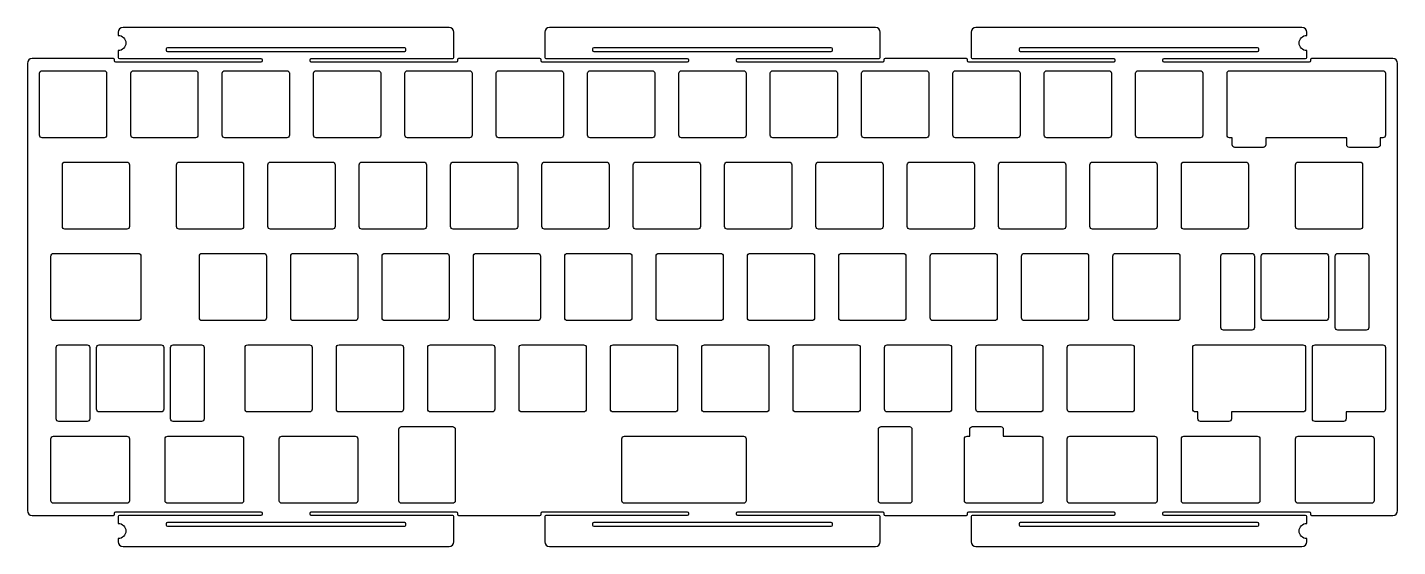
# Model space of a CAD drawing. Header units: millimetres. Extents: x 0 to 286, y -102 to 6.
import ezdxf

# ---------------------------------------------------------------- set-up
doc = ezdxf.new("R2010")
doc.units = ezdxf.units.MM
doc.header["$MEASUREMENT"] = 0

msp = doc.modelspace()

# ---------------------------------------------------------------- linework, layer by layer
for points in [[(18.1875, -0.5), (18.1875, -0.25, 0.414213562), (17.9375, 0), (1, 0, 0.414213562), (0, -1), (0, -94.25, 0.414213562), (1, -95.25), (17.9375, -95.25, 0.414213562), (18.1875, -95), (18.1875, -94.75, -0.414213562), (18.4375, -94.5), (48.6875, -94.5, -0.414213562), (48.9375, -94.75), (48.9375, -95, -0.414213562), (48.6875, -95.25), (19.1875, -95.25, 0.414213562), (18.9375, -95.5), (18.9375, -96.9125, -1), (18.9375, -100.0875), (18.9375, -100.75, 0.414213562), (19.9375, -101.75), (87.9375, -101.75, 0.414213562), (88.9375, -100.75), (88.9375, -95.5, 0.414213562), (88.6875, -95.25), (59.1875, -95.25, -0.414213562), (58.9375, -95), (58.9375, -94.75, -0.414213562), (59.1875, -94.5), (89.4375, -94.5, -0.414213562), (89.6875, -94.75), (89.6875, -95, 0.414213562), (89.9375, -95.25), (106.8755, -95.25, 0.414213562), (107.1255, -95), (107.1255, -94.75, -0.414213562), (107.3755, -94.5), (137.6255, -94.5, -0.414213562), (137.8755, -94.75), (137.8755, -95, -0.414213562), (137.6255, -95.25), (108.125, -95.25, 0.414213562), (107.875, -95.5), (107.875, -100.75, 0.414213562), (108.875, -101.75), (176.875, -101.75, 0.414213562), (177.875, -100.75), (177.875, -95.5, 0.414213562), (177.625, -95.25), (148.1255, -95.25, -0.414213562), (147.8755, -95), (147.8755, -94.75, -0.414213562), (148.1255, -94.5), (178.3755, -94.5, -0.414213562), (178.6255, -94.75), (178.6255, -95, 0.414213562), (178.8755, -95.25), (195.8135, -95.25, 0.414213562), (196.0635, -95), (196.0635, -94.75, -0.414213562), (196.3135, -94.5), (226.5635, -94.5, -0.414213562), (226.8135, -94.75), (226.8135, -95, -0.414213562), (226.5635, -95.25), (197.0625, -95.25, 0.414213562), (196.8125, -95.5), (196.8125, -100.75, 0.414213562), (197.8125, -101.75), (265.8125, -101.75, 0.414213562), (266.8125, -100.75), (266.8125, -100.0875, -1), (266.8125, -96.9125), (266.8125, -95.5, 0.414213562), (266.5625, -95.25), (237.0635, -95.25, -0.414213562), (236.8135, -95), (236.8135, -94.75, -0.414213562), (237.0635, -94.5), (267.3135, -94.5, -0.414213562), (267.5635, -94.75), (267.5635, -95, 0.414213562), (267.8135, -95.25), (284.75, -95.25, 0.414213562), (285.75, -94.25), (285.75, -1, 0.414213562), (284.75, 0), (267.8135, 0, 0.414213562), (267.5635, -0.25), (267.5635, -0.5, -0.414213562), (267.3135, -0.75), (237.0635, -0.75, -0.414213562), (236.8135, -0.5), (236.8135, -0.25, -0.414213562), (237.0635, 0), (266.5625, 0, 0.414213562), (266.8125, 0.25), (266.8125, 1.6625, -1), (266.8125, 4.8375), (266.8125, 5.5, 0.414213562), (265.8125, 6.5), (197.8125, 6.5, 0.414213562), (196.8125, 5.5), (196.8125, 0.25, 0.414213562), (197.0625, 0), (226.5635, 0, -0.414213562), (226.8135, -0.25), (226.8135, -0.5, -0.414213562), (226.5635, -0.75), (196.3135, -0.75, -0.414213562), (196.0635, -0.5), (196.0635, -0.25, 0.414213562), (195.8135, 0), (178.8755, 0, 0.414213562), (178.6255, -0.25), (178.6255, -0.5, -0.414213562), (178.3755, -0.75), (148.1255, -0.75, -0.414213562), (147.8755, -0.5), (147.8755, -0.25, -0.414213562), (148.1255, 0), (177.625, 0, 0.414213562), (177.875, 0.25), (177.875, 5.5, 0.414213562), (176.875, 6.5), (108.875, 6.5, 0.414213562), (107.875, 5.5), (107.875, 0.25, 0.414213562), (108.125, 0), (137.6255, 0, -0.414213562), (137.8755, -0.25), (137.8755, -0.5, -0.414213562), (137.6255, -0.75), (107.3755, -0.75, -0.414213562), (107.1255, -0.5), (107.1255, -0.25, 0.414213562), (106.8755, 0), (89.9375, 0, 0.414213562), (89.6875, -0.25), (89.6875, -0.5, -0.414213562), (89.4375, -0.75), (59.1875, -0.75, -0.414213562), (58.9375, -0.5), (58.9375, -0.25, -0.414213562), (59.1875, 0), (88.6875, 0, 0.414213562), (88.9375, 0.25), (88.9375, 5.5, 0.414213562), (87.9375, 6.5), (19.9375, 6.5, 0.414213562), (18.9375, 5.5), (18.9375, 4.8375, -1), (18.9375, 1.6625), (18.9375, 0.25, 0.414213562), (19.1875, 0), (48.6875, 0, -0.414213562), (48.9375, -0.25), (48.9375, -0.5, -0.414213562), (48.6875, -0.75), (18.4375, -0.75, -0.414213562)], [(29.1875, 2.25, 0.414213562), (28.9375, 2), (28.9375, 1.75, 0.414213562), (29.1875, 1.5), (78.6875, 1.5, 0.414213562), (78.9375, 1.75), (78.9375, 2, 0.414213562), (78.6875, 2.25)], [(118.1255, 2.25, 0.414213562), (117.8755, 2), (117.8755, 1.75, 0.414213562), (118.1255, 1.5), (167.6255, 1.5, 0.414213562), (167.8755, 1.75), (167.8755, 2, 0.414213562), (167.6255, 2.25)], [(207.0635, 2.25, 0.414213562), (206.8135, 2), (206.8135, 1.75, 0.414213562), (207.0635, 1.5), (256.5635, 1.5, 0.414213562), (256.8135, 1.75), (256.8135, 2, 0.414213562), (256.5635, 2.25)], [(15.975, -16.525), (3.075, -16.525, -0.414213562), (2.525, -15.975), (2.525, -3.075, -0.414213562), (3.075, -2.525), (15.975, -2.525, -0.414213562), (16.525, -3.075), (16.525, -15.975, -0.414213562)], [(35.025, -16.525), (22.125, -16.525, -0.414213562), (21.575, -15.975), (21.575, -3.075, -0.414213562), (22.125, -2.525), (35.025, -2.525, -0.414213562), (35.575, -3.075), (35.575, -15.975, -0.414213562)], [(54.075, -16.525), (41.175, -16.525, -0.414213562), (40.625, -15.975), (40.625, -3.075, -0.414213562), (41.175, -2.525), (54.075, -2.525, -0.414213562), (54.625, -3.075), (54.625, -15.975, -0.414213562)], [(73.125, -16.525), (60.225, -16.525, -0.414213562), (59.675, -15.975), (59.675, -3.075, -0.414213562), (60.225, -2.525), (73.125, -2.525, -0.414213562), (73.675, -3.075), (73.675, -15.975, -0.414213562)], [(92.175, -16.525), (79.275, -16.525, -0.414213562), (78.725, -15.975), (78.725, -3.075, -0.414213562), (79.275, -2.525), (92.175, -2.525, -0.414213562), (92.725, -3.075), (92.725, -15.975, -0.414213562)], [(111.225, -16.525), (98.325, -16.525, -0.414213562), (97.775, -15.975), (97.775, -3.075, -0.414213562), (98.325, -2.525), (111.225, -2.525, -0.414213562), (111.775, -3.075), (111.775, -15.975, -0.414213562)], [(130.275, -16.525), (117.375, -16.525, -0.414213562), (116.825, -15.975), (116.825, -3.075, -0.414213562), (117.375, -2.525), (130.275, -2.525, -0.414213562), (130.825, -3.075), (130.825, -15.975, -0.414213562)], [(149.325, -16.525), (136.425, -16.525, -0.414213562), (135.875, -15.975), (135.875, -3.075, -0.414213562), (136.425, -2.525), (149.325, -2.525, -0.414213562), (149.875, -3.075), (149.875, -15.975, -0.414213562)], [(168.375, -16.525), (155.475, -16.525, -0.414213562), (154.925, -15.975), (154.925, -3.075, -0.414213562), (155.475, -2.525), (168.375, -2.525, -0.414213562), (168.925, -3.075), (168.925, -15.975, -0.414213562)], [(187.425, -16.525), (174.525, -16.525, -0.414213562), (173.975, -15.975), (173.975, -3.075, -0.414213562), (174.525, -2.525), (187.425, -2.525, -0.414213562), (187.975, -3.075), (187.975, -15.975, -0.414213562)], [(206.475, -16.525), (193.575, -16.525, -0.414213562), (193.025, -15.975), (193.025, -3.075, -0.414213562), (193.575, -2.525), (206.475, -2.525, -0.414213562), (207.025, -3.075), (207.025, -15.975, -0.414213562)], [(225.525, -16.525), (212.625, -16.525, -0.414213562), (212.075, -15.975), (212.075, -3.075, -0.414213562), (212.625, -2.525), (225.525, -2.525, -0.414213562), (226.075, -3.075), (226.075, -15.975, -0.414213562)], [(244.575, -16.525), (231.675, -16.525, -0.414213562), (231.125, -15.975), (231.125, -3.075, -0.414213562), (231.675, -2.525), (244.575, -2.525, -0.414213562), (245.125, -3.075), (245.125, -15.975, -0.414213562)], [(275.138, -16.525), (258.262, -16.525), (258.262, -17.975, -0.414213562), (257.712, -18.525), (251.812, -18.525, -0.414213562), (251.262, -17.975), (251.262, -16.525), (250.725, -16.525, -0.414213562), (250.175, -15.975), (250.175, -3.075, -0.414213562), (250.725, -2.525), (282.675, -2.525, -0.414213562), (283.225, -3.075), (283.225, -15.975, -0.414213562), (282.675, -16.525), (282.138, -16.525), (282.138, -17.975, -0.414213562), (281.588, -18.525), (275.688, -18.525, -0.414213562), (275.138, -17.975)], [(20.7375, -35.575), (7.8375, -35.575, -0.414213562), (7.2875, -35.025), (7.2875, -22.125, -0.414213562), (7.8375, -21.575), (20.7375, -21.575, -0.414213562), (21.2875, -22.125), (21.2875, -35.025, -0.414213562)], [(44.55, -35.575), (31.65, -35.575, -0.414213562), (31.1, -35.025), (31.1, -22.125, -0.414213562), (31.65, -21.575), (44.55, -21.575, -0.414213562), (45.1, -22.125), (45.1, -35.025, -0.414213562)], [(63.6, -35.575), (50.7, -35.575, -0.414213562), (50.15, -35.025), (50.15, -22.125, -0.414213562), (50.7, -21.575), (63.6, -21.575, -0.414213562), (64.15, -22.125), (64.15, -35.025, -0.414213562)], [(82.65, -35.575), (69.75, -35.575, -0.414213562), (69.2, -35.025), (69.2, -22.125, -0.414213562), (69.75, -21.575), (82.65, -21.575, -0.414213562), (83.2, -22.125), (83.2, -35.025, -0.414213562)], [(101.7, -35.575), (88.8, -35.575, -0.414213562), (88.25, -35.025), (88.25, -22.125, -0.414213562), (88.8, -21.575), (101.7, -21.575, -0.414213562), (102.25, -22.125), (102.25, -35.025, -0.414213562)], [(120.75, -35.575), (107.85, -35.575, -0.414213562), (107.3, -35.025), (107.3, -22.125, -0.414213562), (107.85, -21.575), (120.75, -21.575, -0.414213562), (121.3, -22.125), (121.3, -35.025, -0.414213562)], [(139.8, -35.575), (126.9, -35.575, -0.414213562), (126.35, -35.025), (126.35, -22.125, -0.414213562), (126.9, -21.575), (139.8, -21.575, -0.414213562), (140.35, -22.125), (140.35, -35.025, -0.414213562)], [(158.85, -35.575), (145.95, -35.575, -0.414213562), (145.4, -35.025), (145.4, -22.125, -0.414213562), (145.95, -21.575), (158.85, -21.575, -0.414213562), (159.4, -22.125), (159.4, -35.025, -0.414213562)], [(177.9, -35.575), (165, -35.575, -0.414213562), (164.45, -35.025), (164.45, -22.125, -0.414213562), (165, -21.575), (177.9, -21.575, -0.414213562), (178.45, -22.125), (178.45, -35.025, -0.414213562)], [(196.95, -35.575), (184.05, -35.575, -0.414213562), (183.5, -35.025), (183.5, -22.125, -0.414213562), (184.05, -21.575), (196.95, -21.575, -0.414213562), (197.5, -22.125), (197.5, -35.025, -0.414213562)], [(216, -35.575), (203.1, -35.575, -0.414213562), (202.55, -35.025), (202.55, -22.125, -0.414213562), (203.1, -21.575), (216, -21.575, -0.414213562), (216.55, -22.125), (216.55, -35.025, -0.414213562)], [(235.05, -35.575), (222.15, -35.575, -0.414213562), (221.6, -35.025), (221.6, -22.125, -0.414213562), (222.15, -21.575), (235.05, -21.575, -0.414213562), (235.6, -22.125), (235.6, -35.025, -0.414213562)], [(254.1, -35.575), (241.2, -35.575, -0.414213562), (240.65, -35.025), (240.65, -22.125, -0.414213562), (241.2, -21.575), (254.1, -21.575, -0.414213562), (254.65, -22.125), (254.65, -35.025, -0.414213562)], [(277.9125, -35.575), (265.0125, -35.575, -0.414213562), (264.4625, -35.025), (264.4625, -22.125, -0.414213562), (265.0125, -21.575), (277.9125, -21.575, -0.414213562), (278.4625, -22.125), (278.4625, -35.025, -0.414213562)], [(23.11875, -54.625), (5.45625, -54.625, -0.414213562), (4.90625, -54.075), (4.90625, -41.175, -0.414213562), (5.45625, -40.625), (23.11875, -40.625, -0.414213562), (23.66875, -41.175), (23.66875, -54.075, -0.414213562)], [(49.3125, -54.625), (36.4125, -54.625, -0.414213562), (35.8625, -54.075), (35.8625, -41.175, -0.414213562), (36.4125, -40.625), (49.3125, -40.625, -0.414213562), (49.8625, -41.175), (49.8625, -54.075, -0.414213562)], [(68.3625, -54.625), (55.4625, -54.625, -0.414213562), (54.9125, -54.075), (54.9125, -41.175, -0.414213562), (55.4625, -40.625), (68.3625, -40.625, -0.414213562), (68.9125, -41.175), (68.9125, -54.075, -0.414213562)], [(87.4125, -54.625), (74.5125, -54.625, -0.414213562), (73.9625, -54.075), (73.9625, -41.175, -0.414213562), (74.5125, -40.625), (87.4125, -40.625, -0.414213562), (87.9625, -41.175), (87.9625, -54.075, -0.414213562)], [(106.4625, -54.625), (93.5625, -54.625, -0.414213562), (93.0125, -54.075), (93.0125, -41.175, -0.414213562), (93.5625, -40.625), (106.4625, -40.625, -0.414213562), (107.0125, -41.175), (107.0125, -54.075, -0.414213562)], [(125.5125, -54.625), (112.6125, -54.625, -0.414213562), (112.0625, -54.075), (112.0625, -41.175, -0.414213562), (112.6125, -40.625), (125.5125, -40.625, -0.414213562), (126.0625, -41.175), (126.0625, -54.075, -0.414213562)], [(144.5625, -54.625), (131.6625, -54.625, -0.414213562), (131.1125, -54.075), (131.1125, -41.175, -0.414213562), (131.6625, -40.625), (144.5625, -40.625, -0.414213562), (145.1125, -41.175), (145.1125, -54.075, -0.414213562)], [(163.6125, -54.625), (150.7125, -54.625, -0.414213562), (150.1625, -54.075), (150.1625, -41.175, -0.414213562), (150.7125, -40.625), (163.6125, -40.625, -0.414213562), (164.1625, -41.175), (164.1625, -54.075, -0.414213562)], [(182.6625, -54.625), (169.7625, -54.625, -0.414213562), (169.2125, -54.075), (169.2125, -41.175, -0.414213562), (169.7625, -40.625), (182.6625, -40.625, -0.414213562), (183.2125, -41.175), (183.2125, -54.075, -0.414213562)], [(201.7125, -54.625), (188.8125, -54.625, -0.414213562), (188.2625, -54.075), (188.2625, -41.175, -0.414213562), (188.8125, -40.625), (201.7125, -40.625, -0.414213562), (202.2625, -41.175), (202.2625, -54.075, -0.414213562)], [(220.7625, -54.625), (207.8625, -54.625, -0.414213562), (207.3125, -54.075), (207.3125, -41.175, -0.414213562), (207.8625, -40.625), (220.7625, -40.625, -0.414213562), (221.3125, -41.175), (221.3125, -54.075, -0.414213562)], [(239.8125, -54.625), (226.9125, -54.625, -0.414213562), (226.3625, -54.075), (226.3625, -41.175, -0.414213562), (226.9125, -40.625), (239.8125, -40.625, -0.414213562), (240.3625, -41.175), (240.3625, -54.075, -0.414213562)], [(255.33075, -56.625), (249.43075, -56.625, -0.414213562), (248.88075, -56.075), (248.88075, -41.175, -0.414213562), (249.43075, -40.625), (255.33075, -40.625, -0.414213562), (255.88075, -41.175), (255.88075, -56.075, -0.414213562)], [(270.76875, -54.625), (257.86875, -54.625, -0.414213562), (257.31875, -54.075), (257.31875, -41.175, -0.414213562), (257.86875, -40.625), (270.76875, -40.625, -0.414213562), (271.31875, -41.175), (271.31875, -54.075, -0.414213562)], [(273.30675, -40.625), (279.20675, -40.625, -0.414213562), (279.75675, -41.175), (279.75675, -56.075, -0.414213562), (279.20675, -56.625), (273.30675, -56.625, -0.414213562), (272.75675, -56.075), (272.75675, -41.175, -0.414213562)], [(12.44325, -75.675), (6.54325, -75.675, -0.414213562), (5.99325, -75.125), (5.99325, -60.225, -0.414213562), (6.54325, -59.675), (12.44325, -59.675, -0.414213562), (12.99325, -60.225), (12.99325, -75.125, -0.414213562)], [(27.88125, -73.675), (14.98125, -73.675, -0.414213562), (14.43125, -73.125), (14.43125, -60.225, -0.414213562), (14.98125, -59.675), (27.88125, -59.675, -0.414213562), (28.43125, -60.225), (28.43125, -73.125, -0.414213562)], [(30.41925, -59.675), (36.31925, -59.675, -0.414213562), (36.86925, -60.225), (36.86925, -75.125, -0.414213562), (36.31925, -75.675), (30.41925, -75.675, -0.414213562), (29.86925, -75.125), (29.86925, -60.225, -0.414213562)], [(58.8375, -73.675), (45.9375, -73.675, -0.414213562), (45.3875, -73.125), (45.3875, -60.225, -0.414213562), (45.9375, -59.675), (58.8375, -59.675, -0.414213562), (59.3875, -60.225), (59.3875, -73.125, -0.414213562)], [(77.8875, -73.675), (64.9875, -73.675, -0.414213562), (64.4375, -73.125), (64.4375, -60.225, -0.414213562), (64.9875, -59.675), (77.8875, -59.675, -0.414213562), (78.4375, -60.225), (78.4375, -73.125, -0.414213562)], [(96.9375, -73.675), (84.0375, -73.675, -0.414213562), (83.4875, -73.125), (83.4875, -60.225, -0.414213562), (84.0375, -59.675), (96.9375, -59.675, -0.414213562), (97.4875, -60.225), (97.4875, -73.125, -0.414213562)], [(115.9875, -73.675), (103.0875, -73.675, -0.414213562), (102.5375, -73.125), (102.5375, -60.225, -0.414213562), (103.0875, -59.675), (115.9875, -59.675, -0.414213562), (116.5375, -60.225), (116.5375, -73.125, -0.414213562)], [(135.0375, -73.675), (122.1375, -73.675, -0.414213562), (121.5875, -73.125), (121.5875, -60.225, -0.414213562), (122.1375, -59.675), (135.0375, -59.675, -0.414213562), (135.5875, -60.225), (135.5875, -73.125, -0.414213562)], [(154.0875, -73.675), (141.1875, -73.675, -0.414213562), (140.6375, -73.125), (140.6375, -60.225, -0.414213562), (141.1875, -59.675), (154.0875, -59.675, -0.414213562), (154.6375, -60.225), (154.6375, -73.125, -0.414213562)], [(173.1375, -73.675), (160.2375, -73.675, -0.414213562), (159.6875, -73.125), (159.6875, -60.225, -0.414213562), (160.2375, -59.675), (173.1375, -59.675, -0.414213562), (173.6875, -60.225), (173.6875, -73.125, -0.414213562)], [(192.1875, -73.675), (179.2875, -73.675, -0.414213562), (178.7375, -73.125), (178.7375, -60.225, -0.414213562), (179.2875, -59.675), (192.1875, -59.675, -0.414213562), (192.7375, -60.225), (192.7375, -73.125, -0.414213562)], [(211.2375, -73.675), (198.3375, -73.675, -0.414213562), (197.7875, -73.125), (197.7875, -60.225, -0.414213562), (198.3375, -59.675), (211.2375, -59.675, -0.414213562), (211.7875, -60.225), (211.7875, -73.125, -0.414213562)], [(230.2875, -73.675), (217.3875, -73.675, -0.414213562), (216.8375, -73.125), (216.8375, -60.225, -0.414213562), (217.3875, -59.675), (230.2875, -59.675, -0.414213562), (230.8375, -60.225), (230.8375, -73.125, -0.414213562)], [(266.00625, -73.675), (251.11825, -73.675), (251.11825, -75.125, -0.414213562), (250.56825, -75.675), (244.66825, -75.675, -0.414213562), (244.11825, -75.125), (244.11825, -73.675), (243.58125, -73.675, -0.414213562), (243.03125, -73.125), (243.03125, -60.225, -0.414213562), (243.58125, -59.675), (266.00625, -59.675, -0.414213562), (266.55625, -60.225), (266.55625, -73.125, -0.414213562)], [(282.675, -73.675), (274.99425, -73.675), (274.99425, -75.125, -0.414213562), (274.44425, -75.675), (268.54425, -75.675, -0.414213562), (267.99425, -75.125), (267.99425, -60.225, -0.414213562), (268.54425, -59.675), (282.675, -59.675, -0.414213562), (283.225, -60.225), (283.225, -73.125, -0.414213562)], [(88.675, -92.725), (78.0125, -92.725, -0.414213562), (77.4625, -92.175), (77.4625, -77.275, -0.414213562), (78.0125, -76.725), (88.675, -76.725, -0.414213562), (89.225, -77.275), (89.225, -92.175, -0.414213562)], [(183.925, -92.725), (178.025, -92.725, -0.414213562), (177.475, -92.175), (177.475, -77.275, -0.414213562), (178.025, -76.725), (183.925, -76.725, -0.414213562), (184.475, -77.275), (184.475, -92.175, -0.414213562)], [(211.2375, -92.725), (195.95625, -92.725, -0.414213562), (195.40625, -92.175), (195.40625, -79.275, -0.414213562), (195.95625, -78.725), (196.525, -78.725), (196.525, -77.275, -0.414213562), (197.075, -76.725), (202.975, -76.725, -0.414213562), (203.525, -77.275), (203.525, -78.725), (211.2375, -78.725, -0.414213562), (211.7875, -79.275), (211.7875, -92.175, -0.414213562)], [(20.7375, -92.725), (5.45625, -92.725, -0.414213562), (4.90625, -92.175), (4.90625, -79.275, -0.414213562), (5.45625, -78.725), (20.7375, -78.725, -0.414213562), (21.2875, -79.275), (21.2875, -92.175, -0.414213562)], [(44.55, -92.725), (29.26875, -92.725, -0.414213562), (28.71875, -92.175), (28.71875, -79.275, -0.414213562), (29.26875, -78.725), (44.55, -78.725, -0.414213562), (45.1, -79.275), (45.1, -92.175, -0.414213562)], [(68.3625, -92.725), (53.08125, -92.725, -0.414213562), (52.53125, -92.175), (52.53125, -79.275, -0.414213562), (53.08125, -78.725), (68.3625, -78.725, -0.414213562), (68.9125, -79.275), (68.9125, -92.175, -0.414213562)], [(149.325, -92.725), (124.51875, -92.725, -0.414213562), (123.96875, -92.175), (123.96875, -79.275, -0.414213562), (124.51875, -78.725), (149.325, -78.725, -0.414213562), (149.875, -79.275), (149.875, -92.175, -0.414213562)], [(235.05, -92.725), (217.3875, -92.725, -0.414213562), (216.8375, -92.175), (216.8375, -79.275, -0.414213562), (217.3875, -78.725), (235.05, -78.725, -0.414213562), (235.6, -79.275), (235.6, -92.175, -0.414213562)], [(256.48125, -92.725), (241.2, -92.725, -0.414213562), (240.65, -92.175), (240.65, -79.275, -0.414213562), (241.2, -78.725), (256.48125, -78.725, -0.414213562), (257.03125, -79.275), (257.03125, -92.175, -0.414213562)], [(265.0125, -78.725), (280.29375, -78.725, -0.414213562), (280.84375, -79.275), (280.84375, -92.175, -0.414213562), (280.29375, -92.725), (265.0125, -92.725, -0.414213562), (264.4625, -92.175), (264.4625, -79.275, -0.414213562)], [(78.6875, -97.5, 0.414213562), (78.9375, -97.25), (78.9375, -97, 0.414213562), (78.6875, -96.75), (29.1875, -96.75, 0.414213562), (28.9375, -97), (28.9375, -97.25, 0.414213562), (29.1875, -97.5)], [(167.6255, -97.5, 0.414213562), (167.8755, -97.25), (167.8755, -97, 0.414213562), (167.6255, -96.75), (118.1255, -96.75, 0.414213562), (117.8755, -97), (117.8755, -97.25, 0.414213562), (118.1255, -97.5)], [(256.5635, -97.5, 0.414213562), (256.8135, -97.25), (256.8135, -97, 0.414213562), (256.5635, -96.75), (207.0635, -96.75, 0.414213562), (206.8135, -97), (206.8135, -97.25, 0.414213562), (207.0635, -97.5)]]:
    msp.add_lwpolyline(points, format="xyb", close=True)

doc.saveas('drawing.dxf')
